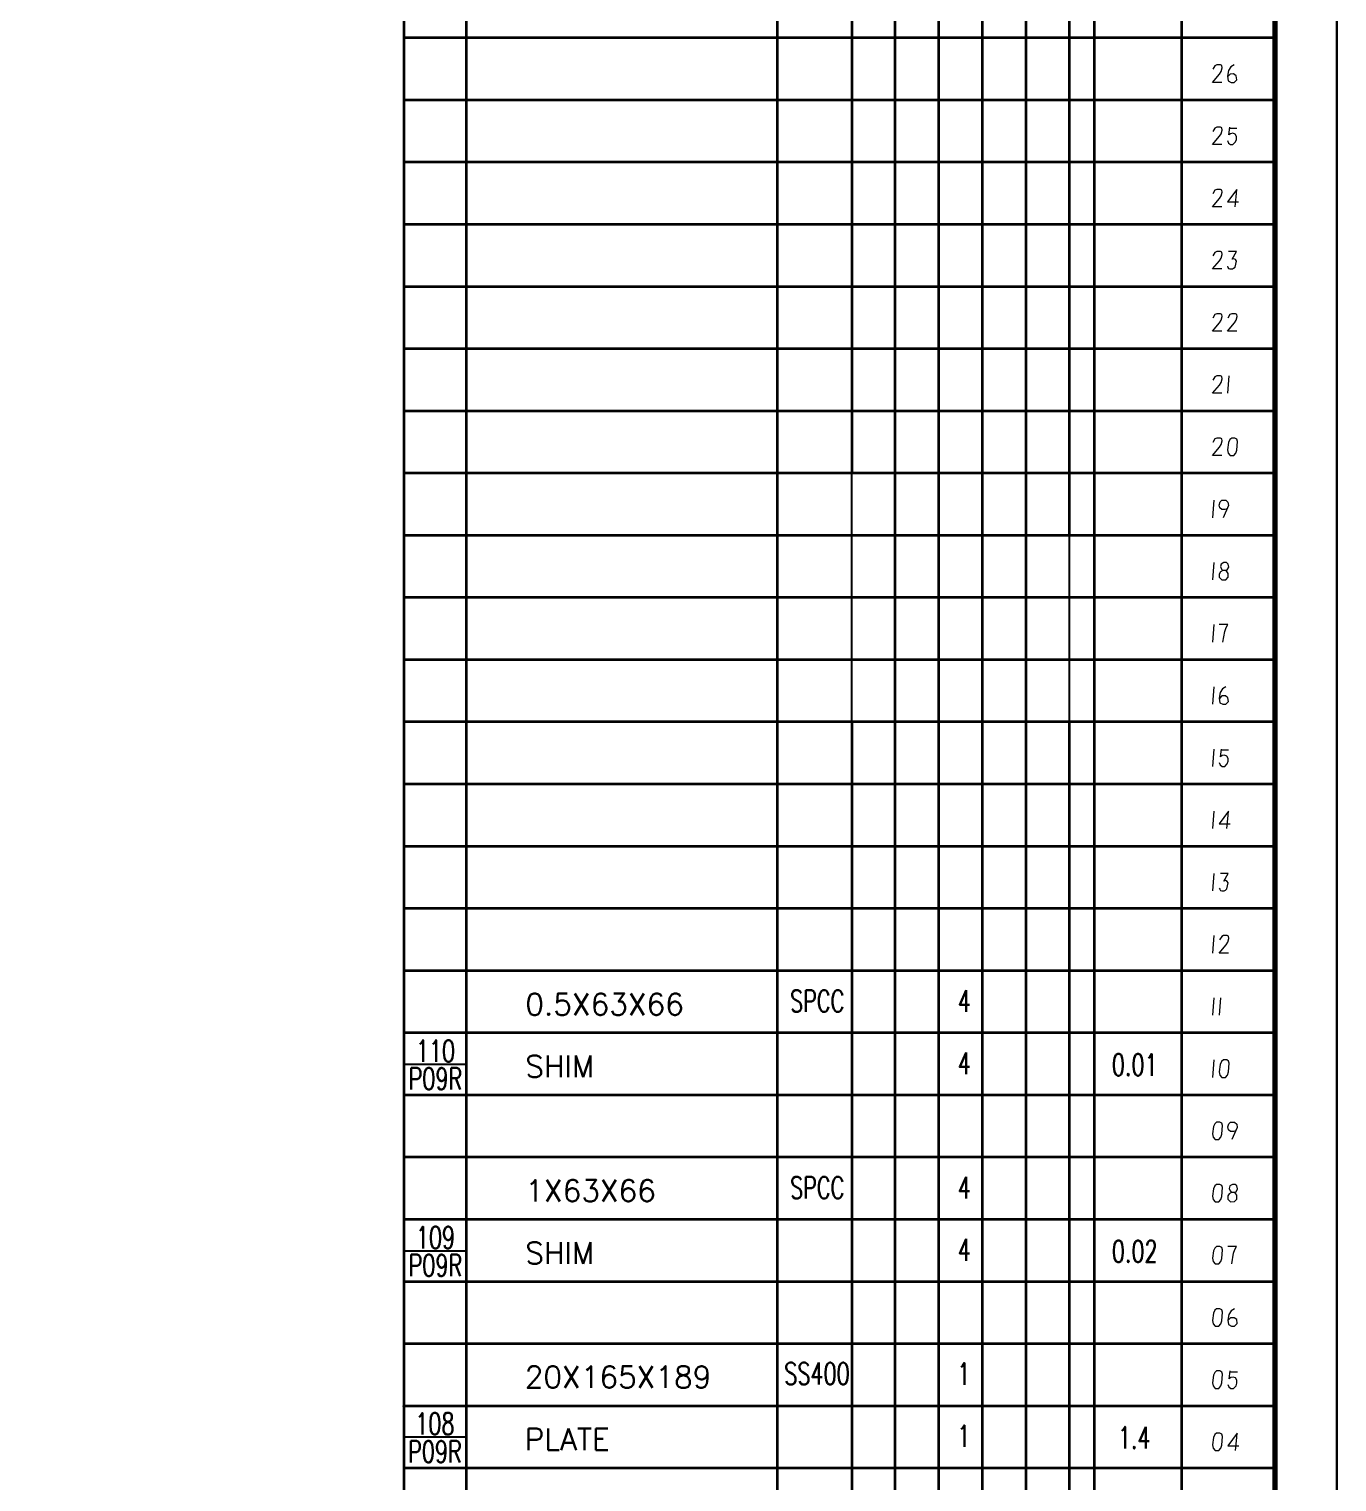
# Model space of a CAD drawing. Header units: millimetres. Extents: x 1333 to 104182, y -62616 to -5704.
# Drawn here: x 50352.8 to 50563.1, y -62414.5 to -62180.9 of the extents above; entities that cross this region are included whole.
import ezdxf
from ezdxf.enums import TextEntityAlignment as Align

# ---------------------------------------------------------------- set-up
doc = ezdxf.new("R2010")
doc.units = ezdxf.units.MM
doc.header["$LTSCALE"] = 0.5
for name, color, linetype in [('08', 1, 'Continuous'), ('11', 3, 'Continuous'), ('\\M+195B6\\M+18E9A', 4, 'Continuous'), ('SHM_LABEL', 40, 'Continuous')]:
    doc.layers.add(name, color=color, linetype=linetype)
doc.layers.add('\\M+1907D\\M+19867\\M+195E2\\M+18F95\\M+190FC', color=7, linetype='Continuous', plot=False)
doc.styles.get("Standard").update_dxf_attribs({"font": 'simplex.shx'})

# ---------------------------------------------------------------- blocks, each defined once
blk = doc.blocks.new('999')
at = {"color": 7, "lineweight": 70}
blk.add_line((75894.98, -10191.12), (75894.98, -11913.12), dxfattribs=at)
at = {"color": 7, "lineweight": 35, "ltscale": 0.25}
for p, q in [((75474.98, -10491.12), (75474.98, -10671.12)), ((75504.98, -10491.12), (75504.98, -10671.12)), ((75654.98, -10491.12), (75654.98, -10671.12)), ((75690.98, -10491.12), (75690.98, -10671.12)), ((75711.98, -10671.12), (75711.98, -10491.12)), ((75732.98, -10671.12), (75732.98, -10491.12)), ((75753.98, -10671.12), (75753.98, -10491.12)), ((75774.98, -10491.12), (75774.98, -10671.12)), ((75795.98, -10671.12), (75795.98, -10491.12)), ((75807.98, -10671.12), (75807.98, -10491.12)), ((75849.98, -10611.12), (75849.98, -10641.12)), ((75894.98, -10641.12), (75894.98, -10611.12)), ((75474.98, -10641.12), (75474.98, -10821.12)), ((75474.98, -10641.12), (75474.98, -10821.12)), ((75504.98, -10641.12), (75504.98, -10821.12)), ((75504.98, -10641.12), (75504.98, -10821.12)), ((75654.98, -10641.12), (75654.98, -10821.12)), ((75654.98, -10641.12), (75654.98, -10821.12)), ((75690.98, -10641.12), (75690.98, -10821.12)), ((75690.98, -10641.12), (75690.98, -10821.12)), ((75711.98, -10821.12), (75711.98, -10641.12)), ((75711.98, -10821.12), (75711.98, -10641.12)), ((75732.98, -10821.12), (75732.98, -10641.12)), ((75732.98, -10821.12), (75732.98, -10641.12)), ((75753.98, -10821.12), (75753.98, -10641.12)), ((75753.98, -10821.12), (75753.98, -10641.12)), ((75774.98, -10641.12), (75774.98, -10821.12)), ((75774.98, -10641.12), (75774.98, -10821.12)), ((75795.98, -10821.12), (75795.98, -10641.12)), ((75807.98, -10821.12), (75807.98, -10641.12)), ((75849.98, -10641.12), (75849.98, -10671.12)), ((75894.98, -10671.12), (75894.98, -10641.12)), ((75849.98, -10671.12), (75849.98, -10701.12)), ((75894.98, -10701.12), (75894.98, -10671.12)), ((75849.98, -10701.12), (75849.98, -10731.12)), ((75894.98, -10731.12), (75894.98, -10701.12)), ((75474.98, -10731.12), (75474.98, -10971.12)), ((75474.98, -10731.12), (75474.98, -10971.12)), ((75474.98, -10731.12), (75474.98, -10821.12)), ((75474.98, -10731.12), (75474.98, -10761.12)), ((75474.98, -10731.12), (75474.98, -10821.12)), ((75474.98, -10731.12), (75474.98, -10761.12)), ((75504.98, -10731.12), (75504.98, -10971.12)), ((75504.98, -10731.12), (75504.98, -10971.12)), ((75504.98, -10731.12), (75504.98, -10821.12)), ((75504.98, -10731.12), (75504.98, -10761.12)), ((75504.98, -10731.12), (75504.98, -10821.12)), ((75504.98, -10731.12), (75504.98, -10761.12)), ((75654.98, -10731.12), (75654.98, -10971.12)), ((75654.98, -10731.12), (75654.98, -10971.12)), ((75654.98, -10731.12), (75654.98, -10821.12)), ((75654.98, -10731.12), (75654.98, -10761.12)), ((75654.98, -10731.12), (75654.98, -10821.12)), ((75654.98, -10731.12), (75654.98, -10761.12)), ((75690.98, -10731.12), (75690.98, -10821.12)), ((75690.98, -10731.12), (75690.98, -10821.12)), ((75711.98, -11211.12), (75711.98, -10731.12)), ((75711.98, -10821.12), (75711.98, -10731.12)), ((75711.98, -10821.12), (75711.98, -10731.12)), ((75732.98, -11211.12), (75732.98, -10731.12)), ((75732.98, -10821.12), (75732.98, -10731.12)), ((75732.98, -10821.12), (75732.98, -10731.12)), ((75753.98, -11211.12), (75753.98, -10731.12)), ((75753.98, -10821.12), (75753.98, -10731.12)), ((75753.98, -10761.12), (75753.98, -10731.12)), ((75753.98, -10821.12), (75753.98, -10731.12)), ((75753.98, -10761.12), (75753.98, -10731.12)), ((75774.98, -10731.12), (75774.98, -11211.12)), ((75774.98, -10731.12), (75774.98, -10821.12)), ((75774.98, -10731.12), (75774.98, -10821.12)), ((75795.98, -10821.12), (75795.98, -10731.12)), ((75849.98, -10731.12), (75849.98, -10761.12)), ((75894.98, -10761.12), (75894.98, -10731.12)), ((75849.98, -10761.12), (75849.98, -10791.12)), ((75894.98, -10791.12), (75894.98, -10761.12)), ((75795.98, -10821.12), (75795.98, -10791.12)), ((75849.98, -10791.12), (75849.98, -10821.12)), ((75894.98, -10821.12), (75894.98, -10791.12)), ((75474.98, -10821.12), (75474.98, -10851.12)), ((75474.98, -10821.12), (75474.98, -10851.12)), ((75474.98, -10821.12), (75474.98, -10851.12)), ((75474.98, -10821.12), (75474.98, -10851.12)), ((75504.98, -10821.12), (75504.98, -10851.12)), ((75504.98, -10821.12), (75504.98, -10851.12)), ((75504.98, -10821.12), (75504.98, -10851.12)), ((75504.98, -10821.12), (75504.98, -10851.12)), ((75654.98, -10821.12), (75654.98, -10851.12)), ((75654.98, -10821.12), (75654.98, -10851.12)), ((75654.98, -10821.12), (75654.98, -10851.12)), ((75654.98, -10821.12), (75654.98, -10851.12)), ((75690.98, -10821.12), (75690.98, -10851.12)), ((75690.98, -10821.12), (75690.98, -10851.12)), ((75690.98, -10821.12), (75690.98, -10851.12)), ((75690.98, -10821.12), (75690.98, -10851.12)), ((75711.98, -10851.12), (75711.98, -10821.12)), ((75711.98, -10851.12), (75711.98, -10821.12)), ((75711.98, -10851.12), (75711.98, -10821.12)), ((75711.98, -10851.12), (75711.98, -10821.12)), ((75732.98, -10851.12), (75732.98, -10821.12)), ((75732.98, -10851.12), (75732.98, -10821.12)), ((75732.98, -10851.12), (75732.98, -10821.12)), ((75732.98, -10851.12), (75732.98, -10821.12)), ((75753.98, -10851.12), (75753.98, -10821.12)), ((75753.98, -10851.12), (75753.98, -10821.12)), ((75753.98, -10851.12), (75753.98, -10821.12)), ((75753.98, -10851.12), (75753.98, -10821.12)), ((75774.98, -10821.12), (75774.98, -10851.12)), ((75774.98, -10821.12), (75774.98, -10851.12)), ((75774.98, -10821.12), (75774.98, -10851.12)), ((75774.98, -10821.12), (75774.98, -10851.12)), ((75795.98, -10851.12), (75795.98, -10821.12)), ((75795.98, -10851.12), (75795.98, -10821.12)), ((75807.98, -11061.12), (75807.98, -10821.12)), ((75807.98, -11061.12), (75807.98, -10821.12)), ((75807.98, -10911.12), (75807.98, -10821.12)), ((75849.98, -10821.12), (75849.98, -10851.12)), ((75894.98, -10851.12), (75894.98, -10821.12)), ((75795.98, -10881.12), (75795.98, -10851.12)), ((75795.98, -10881.12), (75795.98, -10851.12)), ((75795.98, -10881.12), (75795.98, -10851.12)), ((75807.98, -10911.12), (75807.98, -10851.12)), ((75849.98, -10851.12), (75849.98, -10881.12)), ((75894.98, -10881.12), (75894.98, -10851.12)), ((75807.98, -10911.12), (75807.98, -10881.12)), ((75807.98, -10911.12), (75807.98, -10881.12)), ((75849.98, -10881.12), (75849.98, -10911.12)), ((75894.98, -10911.12), (75894.98, -10881.12)), ((75849.98, -10911.12), (75849.98, -10941.12)), ((75894.98, -10941.12), (75894.98, -10911.12)), ((75807.98, -10971.12), (75807.98, -10941.12)), ((75807.98, -10971.12), (75807.98, -10941.12)), ((75849.98, -10941.12), (75849.98, -10971.12)), ((75894.98, -10971.12), (75894.98, -10941.12)), ((75474.98, -10971.12), (75474.98, -11241.12)), ((75474.98, -10971.12), (75474.98, -11241.12)), ((75654.98, -10971.12), (75654.98, -11211.12)), ((75654.98, -10971.12), (75654.98, -11031.12)), ((75654.98, -10971.12), (75654.98, -11211.12)), ((75654.98, -10971.12), (75654.98, -11031.12)), ((75690.98, -10971.12), (75690.98, -11241.12)), ((75690.98, -10971.12), (75690.98, -11241.12)), ((75795.98, -11211.12), (75795.98, -10971.12)), ((75807.98, -11001.12), (75807.98, -10971.12)), ((75807.98, -11001.12), (75807.98, -10971.12)), ((75849.98, -10971.12), (75849.98, -11001.12)), ((75894.98, -11001.12), (75894.98, -10971.12)), ((75474.98, -11001.12), (75474.98, -11061.12)), ((75474.98, -11001.12), (75474.98, -11061.12)), ((75474.98, -11001.12), (75474.98, -11031.12)), ((75690.98, -11001.12), (75690.98, -11031.12)), ((75690.98, -11001.12), (75690.98, -11031.12)), ((75711.98, -11031.12), (75711.98, -11001.12)), ((75711.98, -11031.12), (75711.98, -11001.12)), ((75732.98, -11031.12), (75732.98, -11001.12)), ((75732.98, -11031.12), (75732.98, -11001.12)), ((75753.98, -11031.12), (75753.98, -11001.12)), ((75753.98, -11031.12), (75753.98, -11001.12)), ((75774.98, -11001.12), (75774.98, -11031.12)), ((75774.98, -11001.12), (75774.98, -11031.12)), ((75849.98, -11001.12), (75849.98, -11031.12)), ((75894.98, -11031.12), (75894.98, -11001.12)), ((75654.98, -11031.12), (75654.98, -11061.12)), ((75654.98, -11031.12), (75654.98, -11061.12)), ((75690.98, -11031.12), (75690.98, -11061.12)), ((75690.98, -11031.12), (75690.98, -11061.12)), ((75711.98, -11061.12), (75711.98, -11031.12)), ((75711.98, -11061.12), (75711.98, -11031.12)), ((75732.98, -11061.12), (75732.98, -11031.12)), ((75732.98, -11061.12), (75732.98, -11031.12)), ((75753.98, -11061.12), (75753.98, -11031.12)), ((75753.98, -11061.12), (75753.98, -11031.12)), ((75774.98, -11031.12), (75774.98, -11061.12)), ((75774.98, -11031.12), (75774.98, -11061.12)), ((75795.98, -11061.12), (75795.98, -11031.12)), ((75807.98, -11061.12), (75807.98, -11031.12)), ((75807.98, -11061.12), (75807.98, -11031.12)), ((75849.98, -11031.12), (75849.98, -11061.12)), ((75894.98, -11061.12), (75894.98, -11031.12)), ((75474.98, -11051.12), (75474.98, -11211.12)), ((75474.98, -11051.12), (75474.98, -11211.12)), ((75474.98, -11061.12), (75474.98, -11091.12)), ((75474.98, -11061.12), (75474.98, -11091.12)), ((75474.98, -11061.12), (75474.98, -11091.12)), ((75474.98, -11061.12), (75474.98, -11091.12)), ((75504.98, -11061.12), (75504.98, -11211.12)), ((75504.98, -11061.12), (75504.98, -11211.12)), ((75654.98, -11061.12), (75654.98, -11211.12)), ((75654.98, -11061.12), (75654.98, -11091.12)), ((75654.98, -11061.12), (75654.98, -11091.12)), ((75654.98, -11061.12), (75654.98, -11211.12)), ((75654.98, -11061.12), (75654.98, -11091.12)), ((75654.98, -11061.12), (75654.98, -11091.12)), ((75690.98, -11061.12), (75690.98, -11211.12)), ((75690.98, -11061.12), (75690.98, -11091.12)), ((75690.98, -11061.12), (75690.98, -11091.12)), ((75690.98, -11061.12), (75690.98, -11211.12)), ((75690.98, -11061.12), (75690.98, -11091.12)), ((75690.98, -11061.12), (75690.98, -11091.12)), ((75711.98, -11211.12), (75711.98, -11061.12)), ((75711.98, -11091.12), (75711.98, -11061.12)), ((75711.98, -11091.12), (75711.98, -11061.12)), ((75711.98, -11211.12), (75711.98, -11061.12)), ((75711.98, -11091.12), (75711.98, -11061.12)), ((75711.98, -11091.12), (75711.98, -11061.12)), ((75732.98, -11211.12), (75732.98, -11061.12)), ((75732.98, -11091.12), (75732.98, -11061.12)), ((75732.98, -11091.12), (75732.98, -11061.12)), ((75732.98, -11211.12), (75732.98, -11061.12)), ((75732.98, -11091.12), (75732.98, -11061.12)), ((75732.98, -11091.12), (75732.98, -11061.12)), ((75753.98, -11211.12), (75753.98, -11061.12)), ((75753.98, -11091.12), (75753.98, -11061.12)), ((75753.98, -11091.12), (75753.98, -11061.12)), ((75753.98, -11211.12), (75753.98, -11061.12)), ((75753.98, -11091.12), (75753.98, -11061.12)), ((75753.98, -11091.12), (75753.98, -11061.12)), ((75774.98, -11061.12), (75774.98, -11211.12)), ((75774.98, -11061.12), (75774.98, -11091.12)), ((75774.98, -11061.12), (75774.98, -11091.12)), ((75774.98, -11061.12), (75774.98, -11211.12)), ((75774.98, -11061.12), (75774.98, -11091.12)), ((75774.98, -11061.12), (75774.98, -11091.12)), ((75795.98, -11211.12), (75795.98, -11061.12)), ((75795.98, -11091.12), (75795.98, -11061.12)), ((75795.98, -11091.12), (75795.98, -11061.12)), ((75807.98, -11301.12), (75807.98, -11061.12)), ((75807.98, -11091.12), (75807.98, -11061.12)), ((75849.98, -11061.12), (75849.98, -11091.12)), ((75894.98, -11091.12), (75894.98, -11061.12)), ((75474.98, -11091.12), (75474.98, -11121.12)), ((75474.98, -11091.12), (75474.98, -11121.12)), ((75654.98, -11091.12), (75654.98, -11121.12)), ((75654.98, -11091.12), (75654.98, -11121.12)), ((75690.98, -11091.12), (75690.98, -11121.12)), ((75690.98, -11091.12), (75690.98, -11121.12)), ((75711.98, -11121.12), (75711.98, -11091.12)), ((75711.98, -11121.12), (75711.98, -11091.12)), ((75732.98, -11121.12), (75732.98, -11091.12)), ((75732.98, -11121.12), (75732.98, -11091.12)), ((75753.98, -11121.12), (75753.98, -11091.12)), ((75753.98, -11121.12), (75753.98, -11091.12)), ((75774.98, -11091.12), (75774.98, -11121.12)), ((75774.98, -11091.12), (75774.98, -11121.12)), ((75795.98, -11121.12), (75795.98, -11091.12)), ((75807.98, -11121.12), (75807.98, -11091.12)), ((75849.98, -11091.12), (75849.98, -11121.12)), ((75894.98, -11121.12), (75894.98, -11091.12)), ((75474.98, -11121.12), (75474.98, -11151.12)), ((75474.98, -11121.12), (75474.98, -11151.12)), ((75504.98, -11121.12), (75504.98, -11151.12)), ((75504.98, -11121.12), (75504.98, -11151.12)), ((75654.98, -11121.12), (75654.98, -11151.12)), ((75654.98, -11121.12), (75654.98, -11151.12)), ((75690.98, -11121.12), (75690.98, -11151.12)), ((75690.98, -11121.12), (75690.98, -11151.12)), ((75711.98, -11151.12), (75711.98, -11121.12)), ((75711.98, -11151.12), (75711.98, -11121.12)), ((75732.98, -11151.12), (75732.98, -11121.12)), ((75732.98, -11151.12), (75732.98, -11121.12)), ((75753.98, -11151.12), (75753.98, -11121.12)), ((75753.98, -11151.12), (75753.98, -11121.12)), ((75774.98, -11121.12), (75774.98, -11151.12)), ((75774.98, -11121.12), (75774.98, -11151.12)), ((75795.98, -11151.12), (75795.98, -11121.12)), ((75807.98, -11151.12), (75807.98, -11121.12)), ((75849.98, -11121.12), (75849.98, -11151.12)), ((75894.98, -11151.12), (75894.98, -11121.12)), ((75807.98, -11301.12), (75807.98, -11151.12)), ((75807.98, -11181.12), (75807.98, -11151.12)), ((75807.98, -11181.12), (75807.98, -11151.12)), ((75849.98, -11151.12), (75849.98, -11181.12)), ((75894.98, -11181.12), (75894.98, -11151.12)), ((75474.98, -11181.12), (75474.98, -11211.12)), ((75474.98, -11181.12), (75474.98, -11211.12)), ((75504.98, -11181.12), (75504.98, -11211.12)), ((75504.98, -11181.12), (75504.98, -11211.12)), ((75654.98, -11181.12), (75654.98, -11211.12)), ((75654.98, -11181.12), (75654.98, -11211.12)), ((75654.98, -11181.12), (75654.98, -11211.12)), ((75654.98, -11181.12), (75654.98, -11211.12)), ((75690.98, -11181.12), (75690.98, -11211.12)), ((75690.98, -11181.12), (75690.98, -11211.12)), ((75711.98, -11211.12), (75711.98, -11181.12)), ((75711.98, -11211.12), (75711.98, -11181.12)), ((75732.98, -11211.12), (75732.98, -11181.12)), ((75732.98, -11211.12), (75732.98, -11181.12)), ((75753.98, -11211.12), (75753.98, -11181.12)), ((75753.98, -11211.12), (75753.98, -11181.12)), ((75774.98, -11181.12), (75774.98, -11211.12)), ((75774.98, -11181.12), (75774.98, -11211.12)), ((75795.98, -11211.12), (75795.98, -11181.12)), ((75795.98, -11211.12), (75795.98, -11181.12)), ((75807.98, -11211.12), (75807.98, -11181.12)), ((75849.98, -11181.12), (75849.98, -11211.12)), ((75894.98, -11211.12), (75894.98, -11181.12)), ((75474.98, -11211.12), (75474.98, -11241.12)), ((75474.98, -11211.12), (75474.98, -11241.12)), ((75504.98, -11211.12), (75504.98, -11241.12)), ((75504.98, -11211.12), (75504.98, -11241.12)), ((75654.98, -11211.12), (75654.98, -11241.12)), ((75654.98, -11211.12), (75654.98, -11241.12)), ((75690.98, -11211.12), (75690.98, -11241.12)), ((75690.98, -11211.12), (75690.98, -11241.12)), ((75711.98, -11241.12), (75711.98, -11211.12)), ((75711.98, -11241.12), (75711.98, -11211.12)), ((75732.98, -11241.12), (75732.98, -11211.12)), ((75732.98, -11241.12), (75732.98, -11211.12)), ((75753.98, -11241.12), (75753.98, -11211.12)), ((75753.98, -11241.12), (75753.98, -11211.12)), ((75774.98, -11211.12), (75774.98, -11241.12)), ((75774.98, -11211.12), (75774.98, -11241.12)), ((75795.98, -11241.12), (75795.98, -11211.12)), ((75795.98, -11241.12), (75795.98, -11211.12)), ((75807.98, -11241.12), (75807.98, -11211.12)), ((75849.98, -11211.12), (75849.98, -11241.12)), ((75894.98, -11241.12), (75894.98, -11211.12)), ((75474.98, -11241.12), (75474.98, -11271.12)), ((75474.98, -11241.12), (75474.98, -11271.12)), ((75504.98, -11241.12), (75504.98, -11271.12)), ((75504.98, -11241.12), (75504.98, -11271.12)), ((75654.98, -11241.12), (75654.98, -11271.12)), ((75654.98, -11241.12), (75654.98, -11271.12)), ((75690.98, -11241.12), (75690.98, -11271.12)), ((75690.98, -11241.12), (75690.98, -11271.12)), ((75711.98, -11271.12), (75711.98, -11241.12)), ((75711.98, -11271.12), (75711.98, -11241.12)), ((75732.98, -11271.12), (75732.98, -11241.12)), ((75732.98, -11271.12), (75732.98, -11241.12)), ((75753.98, -11271.12), (75753.98, -11241.12)), ((75753.98, -11271.12), (75753.98, -11241.12)), ((75774.98, -11241.12), (75774.98, -11271.12)), ((75774.98, -11241.12), (75774.98, -11271.12)), ((75795.98, -11271.12), (75795.98, -11241.12)), ((75795.98, -11271.12), (75795.98, -11241.12)), ((75849.98, -11241.12), (75849.98, -11271.12)), ((75894.98, -11271.12), (75894.98, -11241.12)), ((75474.98, -11271.12), (75474.98, -11301.12)), ((75474.98, -11271.12), (75474.98, -11301.12)), ((75504.98, -11271.12), (75504.98, -11301.12)), ((75504.98, -11271.12), (75504.98, -11301.12)), ((75654.98, -11271.12), (75654.98, -11301.12)), ((75654.98, -11271.12), (75654.98, -11301.12)), ((75690.98, -11271.12), (75690.98, -11301.12)), ((75690.98, -11271.12), (75690.98, -11301.12)), ((75711.98, -11301.12), (75711.98, -11271.12)), ((75711.98, -11301.12), (75711.98, -11271.12)), ((75732.98, -11301.12), (75732.98, -11271.12)), ((75732.98, -11301.12), (75732.98, -11271.12)), ((75753.98, -11301.12), (75753.98, -11271.12)), ((75753.98, -11301.12), (75753.98, -11271.12)), ((75774.98, -11271.12), (75774.98, -11301.12)), ((75774.98, -11271.12), (75774.98, -11301.12)), ((75795.98, -11301.12), (75795.98, -11271.12)), ((75795.98, -11301.12), (75795.98, -11271.12)), ((75807.98, -11301.12), (75807.98, -11271.12)), ((75807.98, -11301.12), (75807.98, -11271.12)), ((75849.98, -11271.12), (75849.98, -11301.12)), ((75894.98, -11301.12), (75894.98, -11271.12)), ((75474.98, -11301.12), (75474.98, -11331.12)), ((75474.98, -11301.12), (75474.98, -11331.12)), ((75504.98, -11301.12), (75504.98, -11331.12)), ((75504.98, -11301.12), (75504.98, -11331.12)), ((75654.98, -11301.12), (75654.98, -11391.12)), ((75654.98, -11301.12), (75654.98, -11331.12)), ((75654.98, -11301.12), (75654.98, -11331.12)), ((75690.98, -11301.12), (75690.98, -11331.12)), ((75690.98, -11301.12), (75690.98, -11331.12)), ((75711.98, -11391.12), (75711.98, -11301.12)), ((75711.98, -11331.12), (75711.98, -11301.12)), ((75711.98, -11331.12), (75711.98, -11301.12)), ((75732.98, -11391.12), (75732.98, -11301.12)), ((75732.98, -11331.12), (75732.98, -11301.12)), ((75732.98, -11331.12), (75732.98, -11301.12)), ((75753.98, -11391.12), (75753.98, -11301.12)), ((75753.98, -11331.12), (75753.98, -11301.12)), ((75753.98, -11331.12), (75753.98, -11301.12)), ((75774.98, -11301.12), (75774.98, -11391.12)), ((75774.98, -11301.12), (75774.98, -11331.12)), ((75774.98, -11301.12), (75774.98, -11331.12)), ((75795.98, -11331.12), (75795.98, -11301.12)), ((75795.98, -11331.12), (75795.98, -11301.12)), ((75807.98, -11331.12), (75807.98, -11301.12)), ((75807.98, -11331.12), (75807.98, -11301.12)), ((75849.98, -11301.12), (75849.98, -11331.12)), ((75894.98, -11331.12), (75894.98, -11301.12)), ((75474.98, -11331.12), (75474.98, -11391.12)), ((75504.98, -11331.12), (75504.98, -11391.12)), ((75690.98, -11331.12), (75690.98, -11391.12)), ((75795.98, -11391.12), (75795.98, -11331.12)), ((75795.98, -11361.12), (75795.98, -11331.12)), ((75807.98, -11391.12), (75807.98, -11331.12)), ((75807.98, -11361.12), (75807.98, -11331.12)), ((75849.98, -11331.12), (75849.98, -11361.12)), ((75894.98, -11361.12), (75894.98, -11331.12))]:
    blk.add_line(p, q, dxfattribs=at)
at = {"color": 7, "lineweight": 35}
for p, q in [((75894.98, -10641.12), (75474.98, -10641.12)), ((75894.98, -10671.12), (75474.98, -10671.12)), ((75894.98, -10701.12), (75474.98, -10701.12)), ((75894.98, -10731.12), (75474.98, -10731.12)), ((75894.98, -10761.12), (75474.98, -10761.12)), ((75894.98, -10791.12), (75474.98, -10791.12)), ((75894.98, -10821.12), (75474.98, -10821.12)), ((75894.98, -10851.12), (75474.98, -10851.12)), ((75894.98, -10881.12), (75474.98, -10881.12)), ((75894.98, -10911.12), (75474.98, -10911.12)), ((75894.98, -10941.12), (75474.98, -10941.12)), ((75894.98, -10971.12), (75474.98, -10971.12)), ((75504.98, -10971.12), (75504.98, -11241.12)), ((75504.98, -10971.12), (75504.98, -11241.12)), ((75894.98, -11001.12), (75474.98, -11001.12)), ((75894.98, -11031.12), (75474.98, -11031.12)), ((75894.98, -11061.12), (75474.98, -11061.12)), ((75894.98, -11091.12), (75474.98, -11091.12)), ((75894.98, -11121.12), (75474.98, -11121.12)), ((75894.98, -11151.12), (75474.98, -11151.12)), ((75894.98, -11181.12), (75474.98, -11181.12)), ((75894.98, -11211.12), (75474.98, -11211.12)), ((75894.98, -11241.12), (75474.98, -11241.12)), ((75894.98, -11271.12), (75474.98, -11271.12)), ((75894.98, -11301.12), (75474.98, -11301.12)), ((75894.98, -11331.12), (75474.98, -11331.12))]:
    blk.add_line(p, q, dxfattribs=at)
at = {"color": 7, "lineweight": 13}
for points in [[(75869.39, -10662.57), (75864.98, -10662.57), (75868.34, -10658.58), (75869.18, -10657.32), (75869.6, -10655.54), (75869.39, -10654.49), (75868.86, -10654.17), (75867.08, -10654.17), (75866.13, -10654.59), (75865.08, -10656.27)], [(75875.37, -10654.17), (75873.8, -10655.12), (75872.64, -10656.9), (75872.22, -10659.63), (75872.54, -10661.84), (75873.9, -10662.57), (75875.37, -10662.57), (75876.63, -10661.31), (75876.42, -10659.42), (75875.16, -10658.48), (75873.48, -10658.58), (75872.33, -10659.74)], [(75869.39, -10692.57), (75864.98, -10692.57), (75868.34, -10688.58), (75869.18, -10687.32), (75869.6, -10685.54), (75869.39, -10684.49), (75868.86, -10684.17), (75867.08, -10684.17), (75866.13, -10684.59), (75865.08, -10686.27)], [(75872.22, -10690.68), (75872.64, -10691.84), (75873.59, -10692.57), (75874.85, -10692.57), (75876.11, -10691.31), (75876.53, -10690.05), (75876.53, -10688.69), (75875.9, -10687.53), (75874.74, -10687.11), (75873.59, -10687.32), (75872.85, -10687.95), (75873.27, -10684.17)], [(75873.27, -10684.59), (75876.74, -10684.59)], [(75869.39, -10722.57), (75864.98, -10722.57), (75868.34, -10718.58), (75869.18, -10717.32), (75869.6, -10715.54), (75869.39, -10714.49), (75868.86, -10714.17), (75867.08, -10714.17), (75866.13, -10714.59), (75865.08, -10716.27)], [(75875.9, -10722.57), (75876.32, -10717.85), (75876.63, -10714.17), (75872.22, -10720.26), (75877.47, -10720.26)], [(75869.39, -10752.57), (75864.98, -10752.57), (75868.34, -10748.58), (75869.18, -10747.32), (75869.6, -10745.54), (75869.39, -10744.49), (75868.86, -10744.17), (75867.08, -10744.17), (75866.13, -10744.59), (75865.08, -10746.27)], [(75872.22, -10751.21), (75872.43, -10751.84), (75872.75, -10752.36), (75873.38, -10752.57), (75874.64, -10752.57), (75875.16, -10752.26), (75875.9, -10751.63), (75876.53, -10748.79), (75876.11, -10748.06), (75875.27, -10747.64), (75874.43, -10747.85), (75876.53, -10744.17), (75872.75, -10744.17)], [(75869.39, -10782.57), (75864.98, -10782.57), (75868.34, -10778.58), (75869.18, -10777.32), (75869.6, -10775.54), (75869.39, -10774.49), (75868.86, -10774.17), (75867.08, -10774.17), (75866.13, -10774.59), (75865.08, -10776.27)], [(75876.63, -10782.57), (75872.22, -10782.57), (75875.58, -10778.58), (75876.42, -10777.32), (75876.84, -10775.54), (75876.63, -10774.49), (75876.11, -10774.17), (75874.32, -10774.17), (75873.38, -10774.59), (75872.33, -10776.27)], [(75869.39, -10812.57), (75864.98, -10812.57), (75868.34, -10808.58), (75869.18, -10807.32), (75869.6, -10805.54), (75869.39, -10804.49), (75868.86, -10804.17), (75867.08, -10804.17), (75866.13, -10804.59), (75865.08, -10806.27)], [(75872.85, -10804.17), (75872.54, -10808.37), (75872.22, -10812.57)], [(75869.39, -10842.57), (75864.98, -10842.57), (75868.34, -10838.58), (75869.18, -10837.32), (75869.6, -10835.54), (75869.39, -10834.49), (75868.86, -10834.17), (75867.08, -10834.17), (75866.13, -10834.59), (75865.08, -10836.27)], [(75865.61, -10864.17), (75865.29, -10868.37), (75864.98, -10872.57)], [(75872.01, -10868.27), (75870.86, -10868.69), (75869.39, -10868.69), (75868.55, -10867.85), (75868.23, -10866.48), (75868.65, -10864.91), (75869.49, -10864.17), (75871.38, -10864.17), (75872.43, -10865.12), (75872.64, -10866.69), (75870.12, -10872.57)], [(75865.61, -10894.17), (75865.29, -10898.37), (75864.98, -10902.57)], [(75871.49, -10898.06), (75872.12, -10897.74), (75872.85, -10896.38), (75872.54, -10894.91), (75871.7, -10894.17), (75870.44, -10894.17), (75869.18, -10894.91), (75868.86, -10896.17), (75869.28, -10897.32), (75869.91, -10898.06)], [(75865.61, -10924.17), (75865.29, -10928.37), (75864.98, -10932.57)], [(75870.02, -10932.57), (75870.86, -10927.43), (75871.59, -10925.54), (75872.33, -10924.17), (75868.23, -10924.17)], [(75865.61, -10954.17), (75865.29, -10958.37), (75864.98, -10962.57)], [(75871.38, -10954.17), (75869.81, -10955.12), (75868.65, -10956.9), (75868.23, -10959.63), (75868.55, -10961.84), (75869.91, -10962.57), (75871.38, -10962.57), (75872.64, -10961.31), (75872.43, -10959.42), (75871.17, -10958.48), (75869.49, -10958.58), (75868.34, -10959.74)], [(75865.61, -10984.17), (75865.29, -10988.37), (75864.98, -10992.57)], [(75868.23, -10990.68), (75868.65, -10991.84), (75869.6, -10992.57), (75870.86, -10992.57), (75872.12, -10991.31), (75872.54, -10990.05), (75872.54, -10988.69), (75871.91, -10987.53), (75870.75, -10987.11), (75869.6, -10987.32), (75868.86, -10987.95), (75869.28, -10984.17)], [(75869.28, -10984.59), (75872.75, -10984.59)], [(75865.61, -11014.17), (75865.29, -11018.37), (75864.98, -11022.57)], [(75871.91, -11022.57), (75872.33, -11017.85), (75872.64, -11014.17), (75868.23, -11020.26), (75873.48, -11020.26)], [(75865.61, -11044.17), (75865.29, -11048.37), (75864.98, -11052.57)], [(75868.23, -11051.21), (75868.44, -11051.84), (75868.76, -11052.36), (75869.39, -11052.57), (75870.65, -11052.57), (75871.17, -11052.26), (75871.91, -11051.63), (75872.54, -11048.79), (75872.12, -11048.06), (75871.28, -11047.64), (75870.44, -11047.85), (75872.54, -11044.17), (75868.76, -11044.17)], [(75865.61, -11074.17), (75865.29, -11078.37), (75864.98, -11082.57)], [(75872.64, -11082.57), (75868.23, -11082.57), (75871.59, -11078.58), (75872.43, -11077.32), (75872.85, -11075.54), (75872.64, -11074.49), (75872.12, -11074.17), (75870.33, -11074.17), (75869.39, -11074.59), (75868.34, -11076.27)], [(75865.61, -11104.17), (75865.29, -11108.37), (75864.98, -11112.57)], [(75868.86, -11104.17), (75868.55, -11108.37), (75868.23, -11112.57)], [(75865.61, -11134.17), (75865.29, -11138.37), (75864.98, -11142.57)], [(75876.21, -11168.27), (75875.06, -11168.69), (75873.59, -11168.69), (75872.75, -11167.85), (75872.43, -11166.48), (75872.85, -11164.91), (75873.69, -11164.17), (75875.58, -11164.17), (75876.63, -11165.12), (75876.84, -11166.69), (75874.32, -11172.57)], [(75875.69, -11198.06), (75876.32, -11197.74), (75877.05, -11196.38), (75876.74, -11194.91), (75875.9, -11194.17), (75874.64, -11194.17), (75873.38, -11194.91), (75873.06, -11196.17), (75873.48, -11197.32), (75874.11, -11198.06)], [(75874.22, -11232.57), (75875.06, -11227.43), (75875.79, -11225.54), (75876.53, -11224.17), (75872.43, -11224.17)], [(75875.58, -11254.17), (75874.01, -11255.12), (75872.85, -11256.9), (75872.43, -11259.63), (75872.75, -11261.84), (75874.11, -11262.57), (75875.58, -11262.57), (75876.84, -11261.31), (75876.63, -11259.42), (75875.37, -11258.48), (75873.69, -11258.58), (75872.54, -11259.74)], [(75872.43, -11290.68), (75872.85, -11291.84), (75873.8, -11292.57), (75875.06, -11292.57), (75876.32, -11291.31), (75876.74, -11290.05), (75876.74, -11288.69), (75876.11, -11287.53), (75874.95, -11287.11), (75873.8, -11287.32), (75873.06, -11287.95), (75873.48, -11284.17)], [(75873.48, -11284.59), (75876.95, -11284.59)], [(75876.11, -11322.57), (75876.53, -11317.85), (75876.84, -11314.17), (75872.43, -11320.26), (75877.68, -11320.26)]]:
    blk.add_lwpolyline(points, dxfattribs=at)
for points in [[(75875.27, -10842.57), (75876.21, -10841.42), (75876.74, -10839.95), (75877.05, -10835.75), (75876.63, -10834.7), (75875.79, -10834.17), (75874.22, -10834.17), (75873.27, -10834.91), (75872.64, -10836.27), (75872.22, -10839.84), (75872.54, -10841.42), (75873.48, -10842.57)], [(75869.49, -10902.57), (75871.38, -10902.47), (75872.54, -10901.31), (75872.54, -10899.42), (75871.49, -10898.06), (75869.91, -10898.06), (75868.86, -10898.69), (75868.23, -10899.74), (75868.23, -10901.31)], [(75871.28, -11142.57), (75872.22, -11141.42), (75872.75, -11139.95), (75873.06, -11135.75), (75872.64, -11134.7), (75871.8, -11134.17), (75870.23, -11134.17), (75869.28, -11134.91), (75868.65, -11136.27), (75868.23, -11139.84), (75868.55, -11141.42), (75869.49, -11142.57)], [(75868.02, -11172.57), (75868.97, -11171.42), (75869.49, -11169.95), (75869.81, -11165.75), (75869.39, -11164.7), (75868.55, -11164.17), (75866.97, -11164.17), (75866.03, -11164.91), (75865.4, -11166.27), (75864.98, -11169.84), (75865.29, -11171.42), (75866.24, -11172.57)], [(75868.02, -11202.57), (75868.97, -11201.42), (75869.49, -11199.95), (75869.81, -11195.75), (75869.39, -11194.7), (75868.55, -11194.17), (75866.97, -11194.17), (75866.03, -11194.91), (75865.4, -11196.27), (75864.98, -11199.84), (75865.29, -11201.42), (75866.24, -11202.57)], [(75873.69, -11202.57), (75875.58, -11202.47), (75876.74, -11201.31), (75876.74, -11199.42), (75875.69, -11198.06), (75874.11, -11198.06), (75873.06, -11198.69), (75872.43, -11199.74), (75872.43, -11201.31)], [(75868.02, -11232.57), (75868.97, -11231.42), (75869.49, -11229.95), (75869.81, -11225.75), (75869.39, -11224.7), (75868.55, -11224.17), (75866.97, -11224.17), (75866.03, -11224.91), (75865.4, -11226.27), (75864.98, -11229.84), (75865.29, -11231.42), (75866.24, -11232.57)], [(75868.02, -11262.57), (75868.97, -11261.42), (75869.49, -11259.95), (75869.81, -11255.75), (75869.39, -11254.7), (75868.55, -11254.17), (75866.97, -11254.17), (75866.03, -11254.91), (75865.4, -11256.27), (75864.98, -11259.84), (75865.29, -11261.42), (75866.24, -11262.57)], [(75868.02, -11292.57), (75868.97, -11291.42), (75869.49, -11289.95), (75869.81, -11285.75), (75869.39, -11284.7), (75868.55, -11284.17), (75866.97, -11284.17), (75866.03, -11284.91), (75865.4, -11286.27), (75864.98, -11289.84), (75865.29, -11291.42), (75866.24, -11292.57)], [(75868.02, -11322.57), (75868.97, -11321.42), (75869.49, -11319.95), (75869.81, -11315.75), (75869.39, -11314.7), (75868.55, -11314.17), (75866.97, -11314.17), (75866.03, -11314.91), (75865.4, -11316.27), (75864.98, -11319.84), (75865.29, -11321.42), (75866.24, -11322.57)]]:
    blk.add_lwpolyline(points, close=True, dxfattribs=at)
at = {"layer": '08', "color": 7}
for p, q in [((75690.98, -11001.12), (75690.98, -10851.12)), ((75795.98, -10971.12), (75795.98, -10881.12))]:
    blk.add_line(p, q, dxfattribs=at)

msp = doc.modelspace()

# ---------------------------------------------------------------- linework, layer by layer
at = {"color": 3}
for points in [[(49722.067, -62022.279), (50563.067, -62022.279), (50563.067, -62616.279), (49722.067, -62616.279)], [(50563.067, -62022.279), (51404.067, -62022.279), (51404.067, -62616.279), (50563.067, -62616.279)]]:
    msp.add_lwpolyline(points, close=True, dxfattribs=at)
at = {"layer": '11'}
for points in [[(49722.067, -62022.279), (50563.067, -62022.279), (50563.067, -62616.279), (49722.067, -62616.279)], [(50563.067, -62022.279), (51404.067, -62022.279), (51404.067, -62616.279), (50563.067, -62616.279)]]:
    msp.add_lwpolyline(points, close=True, dxfattribs=at)
at = {"layer": '\\M+1907D\\M+19867\\M+195E2\\M+18F95\\M+190FC'}
for centre, radius in [((50413.151, -62342.326), 0.0825), ((50524.151, -62352.326), 0.055), ((50413.151, -62372.326), 0.0825), ((50524.151, -62382.326), 0.055), ((50413.067, -62402.279), 0.0825), ((50524.067, -62412.279), 0.055), ((50538.067, -62412.279), 0.055)]:
    msp.add_circle(centre, radius, dxfattribs=at)
at = {"layer": '\\M+195B6\\M+18E9A', "color": 9}
for p, q in [((50413.151, -62347.301), (50423.151, -62347.301)), ((50413.151, -62377.301), (50423.151, -62377.301)), ((50413.067, -62407.254), (50423.067, -62407.254))]:
    msp.add_line(p, q, dxfattribs=at)

# ---------------------------------------------------------------- block references
at = {"layer": '08', "color": 55, "xscale": 0.3333333333430346, "yscale": 0.3333333333357587, "zscale": 0.3333333333333333}
msp.add_blockref('999', (25254.741, -58635.239), dxfattribs=at)

# ---------------------------------------------------------------- texts
at = {"layer": 'SHM_LABEL', "width": 0.7}
for s, p in [('SPCC', (50479.517, -62337.153)), ('4', (50503.161, -62337.153)), ('4', (50503.161, -62347.153)), ('0.01', (50530.562, -62347.403)), ('SPCC', (50479.517, -62367.153)), ('4', (50503.161, -62367.153)), ('4', (50503.161, -62377.153)), ('0.02', (50530.562, -62377.403)), ('SS400', (50479.488, -62397.05)), ('1', (50503.077, -62397.105)), ('1', (50503.077, -62407.105)), ('1.4', (50530.477, -62407.356))]:
    msp.add_text(s, height=3.5, dxfattribs=at).set_placement(p, align=Align.MIDDLE_CENTER)
for s, p in [('110', (50418.144, -62346.924)), ('P09R', (50418.144, -62351.393)), ('109', (50418.144, -62376.924)), ('P09R', (50418.144, -62381.393)), ('108', (50418.059, -62406.877)), ('P09R', (50418.059, -62411.346))]:
    msp.add_text(s, height=3.5, dxfattribs=at).set_placement(p, align=Align.CENTER)
at = {"layer": 'SHM_LABEL', "char_height": 3.5, "width": 38.84355, "attachment_point": 1}
for s, insert in [('0.5X63X66', (50432.589, -62335.912)), ('SHIM', (50432.589, -62345.912)), ('1X63X66', (50432.589, -62365.912)), ('SHIM', (50432.589, -62375.912)), ('20X165X189', (50432.505, -62395.864)), ('PLATE', (50432.505, -62405.864))]:
    msp.add_mtext(s, dxfattribs=dict(at, insert=insert))

doc.saveas('drawing.dxf')
